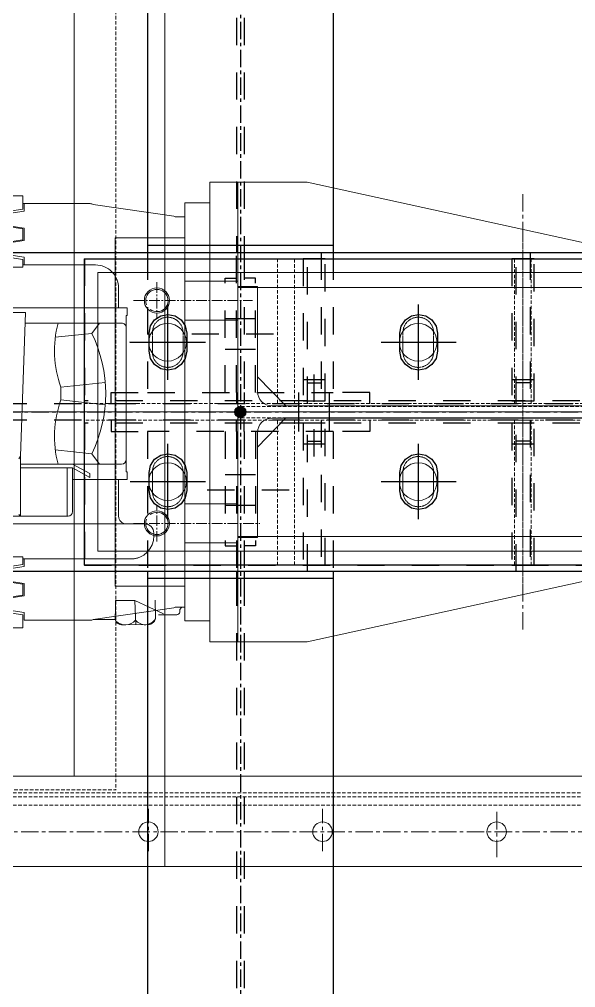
# Model space of a CAD drawing. Header units: inches. Extents: x 209270 to 234360, y -180214 to -150194.
# Drawn here: x 220153 to 220553, y -163477 to -162782 of the extents above; entities that cross this region are included whole.
import ezdxf

# ---------------------------------------------------------------- set-up
doc = ezdxf.new("R2010")
doc.units = ezdxf.units.IN
doc.header["$LTSCALE"] = 10
doc.header["$MEASUREMENT"] = 0
for name, pattern in [('CENTER', [2, 1.25, -0.25, 0.25, -0.25]), ('CENTER2', [1.125, 0.75, -0.125, 0.125, -0.125]), ('DXK_LINE_DOT2', [3.9198, 1.9599, -1.9599]), ('HIDDEN', [0.375, 0.25, -0.125])]:
    doc.linetypes.add(name, pattern=pattern)
for name, color, linetype in [('$AUDIT_BAD_LAYER1', 7, 'Continuous'), ('_STR_0', 7, 'Continuous'), ('_STR_1', 7, 'Continuous'), ('_STR_2', 7, 'Continuous'), ('_STR_4', 7, 'Continuous')]:
    doc.layers.add(name, color=color, linetype=linetype)
for name, color, linetype, lineweight in [('All Bought', 110, 'Continuous', 9), ('CEN', 1, 'CENTER', 9), ('CENETR LINE', 1, 'CENTER2', 9), ('DIM', 42, 'Continuous', 13), ('HIDDDEN', 3, 'HIDDEN', 9), ('HIDDEN', 3, 'HIDDEN', 9), ('MAIN OBJECT', 2, 'Continuous', 18), ('OBJECT', 2, 'Continuous', 18), ('plumer block', 3, 'Continuous', 5), ('STR25', 30, 'Continuous', 5), ('STRUC-25HD', 3, 'HIDDEN', 5)]:
    doc.layers.add(name, color=color, linetype=linetype, lineweight=lineweight)

# ---------------------------------------------------------------- blocks, each defined once
blk = doc.blocks.new('A$C7d42b53c')
at = {"layer": 'All Bought'}
for p, q in [((-155, 116.35), (-155, 403.65)), ((155, 116.35), (155, 403.65)), ((-103.85, 116.35), (-103.85, 140)), ((-80.3, 42), (-80.3, 140)), ((-74.8, 83.8), (-74.8, 140)), ((-74.8, 83.8), (-74.8, 140)), ((71.44, 114.23), (71.5, 140)), ((71.44, 114.23), (71.5, 140)), ((74.8, 140), (74.8, 47.5)), ((103.85, 116.35), (103.85, 140)), ((-143.85, 127.35), (-145.5, 116.35)), ((-144, 115.25), (-142.35, 126.25)), ((-133.55, 126.25), (-131.9, 115.25)), ((-131.5, 116.35), (-133.15, 127.35)), ((-121.85, 127.35), (-123.5, 116.35)), ((-123.1, 115.25), (-121.45, 126.25)), ((-112.65, 126.25), (-111, 115.25)), ((-109.5, 116.35), (-111.15, 127.35)), ((109.5, 116.35), (111.15, 127.35)), ((111, 115.25), (112.65, 126.25)), ((121.45, 126.25), (123.1, 115.25)), ((121.85, 127.35), (123.5, 116.35)), ((131.5, 116.35), (133.15, 127.35)), ((131.9, 115.25), (133.55, 126.25)), ((142.35, 126.25), (144, 115.25)), ((143.85, 127.35), (145.5, 116.35)), ((-74.8, 118), (-73.53, 119.1)), ((-31.79, 118), (-33.66, 119.1)), ((-31.79, 118), (-33.66, 119.1)), ((-145.5, 116.35), (-155, 116.35)), ((-149.5, 67.95), (-149.5, 115.25)), ((-149.5, 115.25), (-144, 115.25)), ((-131.9, 115.25), (-123.1, 115.25)), ((-123.5, 116.35), (-131.5, 116.35)), ((-111, 115.25), (-105.5, 115.25)), ((-103.85, 116.35), (-109.5, 116.35)), ((-105.5, 116.35), (-105.5, 38.7)), ((-31.79, 118), (-74.8, 118)), ((-74.8, 118), (-72.86, 118)), ((-40.15, 80.5), (-40.15, 118)), ((-37.4, 45.3), (-37.4, 118)), ((71.44, 114.23), (-31.79, 118)), ((71.44, 114.23), (-31.79, 118)), ((63.8, 45.3), (63.8, 114.51)), ((103.85, 116.35), (109.5, 116.35)), ((105.5, 64), (105.5, 116.35)), ((105.5, 115.25), (111, 115.25)), ((123.1, 115.25), (131.9, 115.25)), ((123.5, 116.35), (131.5, 116.35)), ((144, 115.25), (149.5, 115.25)), ((145.5, 116.35), (155, 116.35)), ((149.5, 116.35), (149.5, 67.95)), ((-30, 66.74), (-27.21, 92.96)), ((56.4, 66.74), (53.61, 92.96)), ((-40.15, 84.35), (-74.8, 84.35)), ((5.22, 57.06), (8.6, 88.88)), ((17.8, 88.88), (8.6, 88.88)), ((21.18, 57.06), (17.8, 88.88)), ((-40.15, 80.5), (-71.5, 80.5)), ((-48.4, 80.5), (-48.4, 47.5)), ((-40.15, 80.5), (-47.02, 68.12)), ((-37.4, 80.5), (-44.27, 68.12)), ((-140.5, 7.89), (-149, 65.66)), ((-149, 65.66), (-149, 49.81)), ((-44.27, 68.12), (-47.02, 68.12)), ((-37.4, 61.25), (-30, 66.74)), ((63.8, 61.25), (56.4, 66.74)), ((149, 65.66), (140.5, 7.89)), ((-141.7, 49.76), (-147.48, 49.91)), ((-152.77, 44.38), (-152.64, 26.4)), ((-80.3, 28.8), (-80.3, 42)), ((-74.8, 47.5), (-48.4, 47.5)), ((-48.4, 47.5), (-48.4, 41.45)), ((-42.9, 41.45), (-42.9, 42)), ((-42.9, 42), (69.3, 42)), ((60.5, 42), (-34.1, 42)), ((69.3, 42), (69.3, 41.45)), ((74.8, 41.45), (74.8, 47.5)), ((74.8, 47.5), (89, 47.5)), ((-135.31, 35.83), (-152.7, 35.22)), ((-135.31, 35.83), (-144.97, 15.28)), ((-48.4, 41.45), (-42.9, 41.45)), ((69.3, 41.45), (74.8, 41.45)), ((-135.07, 21.27), (-146.93, 20.94)), ((-89, 22.2), (-86.9, 22.2)), ((-140, 0), (-140, 5.6)), ((140, 0), (-140, 0)), ((140, 5.6), (140, 0))]:
    blk.add_line(p, q, dxfattribs=at)
at = {"layer": 'All Bought', "ltscale": 50}
for p, q in [((-141.7, 49.76), (-135.31, 49.76)), ((-135.31, 49.76), (-135.31, 35.83))]:
    blk.add_line(p, q, dxfattribs=at)
at = {"layer": 'All Bought'}
for centre, radius, start, end in [((-17.65, 17.74), 75.82, 69.74705, 105.09929), ((44.05, 17.74), 75.82, 74.90071, 110.25295), ((-71.5, 83.8), 3.3, 180, 270), ((-144, 67.95), 5.5, 180, 204.64166), ((13.2, 154.96), 98.23, 243.91337, 296.08663), ((89, 64), 16.5, 270, 0), ((144, 67.95), 5.5, 335.35834, 0), ((-147.9, 45.02), 4.91, 85.14907, 187.46608), ((-143.1, 42.69), 9.68, 135.68502, 229.3917), ((-74.8, 42), 5.5, 90, 180), ((-34.1, 45.3), 3.3, 180, 270), ((-34.1, 45.3), 3.3, 180, 270), ((60.5, 45.3), 3.3, 270, 0), ((-143.95, 28.54), 8.71, 128.64423, 238.49275), ((-89, 38.7), 16.5, 180, 270), ((-86.9, 28.8), 6.6, 270, 0), ((-147.14, 26.44), 5.5, 180.41366, 272.20148), ((-145.5, 5.6), 5.5, 0, 24.64166), ((145.5, 5.6), 5.5, 155.35834, 180), ((-143.3, 5.61), 2.2, 180, 260.40593), ((-142.78, 0.79), 2.79, 6.37366, 108.57002)]:
    blk.add_arc(centre, radius, start, end, dxfattribs=at)
for points, knots in [([(-104.49, 33.02), (-104.6, 33.33), (-104.71, 33.65), (-104.94, 34.43), (-105.06, 34.9), (-105.22, 35.69), (-105.27, 35.99), (-105.34, 36.44), (-105.36, 36.58), (-105.38, 36.79), (-105.39, 36.86), (-105.41, 37), (-105.41, 37.06), (-105.43, 37.2), (-105.44, 37.28), (-105.45, 37.48), (-105.46, 37.61), (-105.49, 38.08), (-105.5, 38.4), (-105.5, 38.72)], [-0.6807062, -0.6807062, -0.6807062, -0.6807062, -0.5764375, -0.5764375, -0.439189, -0.439189, -0.3543908, -0.3543908, -0.3166647, -0.3166647, -0.2959985, -0.2959985, -0.2786915, -0.2786915, -0.2582719, -0.2582719, -0.2216449, -0.2216449, -0.1292037, -0.1292037, -0.1292037, -0.1292037]), ([(-145.5, 5.61), (-145.5, 5.61), (-145.5, 5.73), (-145.5, 6.29), (-145.5, 6.8), (-145.5, 8.85), (-145.5, 10.99), (-145.5, 15.2), (-145.5, 16.92), (-145.5, 18.79)], [13.151276, 13.151276, 13.151276, 13.151276, 13.584275, 13.584275, 14.127648, 14.127648, 15.21439, 15.21439, 15.830404, 15.830404, 15.830404, 15.830404])]:
    blk.add_open_spline(points, degree=3, knots=knots, dxfattribs=at)
at = {"layer": 'CENETR LINE', "ltscale": 24.192183}
blk.add_line((0, 510.5), (0, -0.31), dxfattribs=at)
blk = doc.blocks.new('A$Caf28373f')
for centre in [(-80, 20, -5460), (79.98, 20, -4112.11)]:
    blk.add_circle(centre, 9)
for centre, start, end in [((-80, 20, -5460), 66.99271, 37.42559), ((79.98, 20, -4112.11), 142.57441, 113.00729)]:
    blk.add_arc(centre, 8, start, end)
at = {"layer": 'CENETR LINE'}
for p, q in [((0, -45.46, 83400.99), (0, 59.12)), ((-80, 36.74, -5460), (-80, -53.84, 77940.99)), ((79.98, 36.74, -4112.11), (79.98, -48.75, 79288.87)), ((-93.07, 20, 57196822.12), (-66.94, 20, -57207742.12)), ((93.05, 20, 57198170.01), (66.92, 20, -57206394.23))]:
    blk.add_line(p, q, dxfattribs=at)
at = {"layer": 'MAIN OBJECT'}
for points in [[(-125, 50), (124.98, 50), (124.98, 0), (-125, 0)], [(-150, -18), (-150, 0), (149.98, 0), (149.98, -18)], [(-165, -38), (-165, -18), (164.98, -18), (164.98, -38)]]:
    blk.add_lwpolyline(points, close=True, dxfattribs=at)
at = {"layer": 'plumer block'}
for p, q in [((-94, 0, -5460), (-94, -38, -5460)), ((-66, 0, -5460), (-66, -38, -5460)), ((65.98, 0, -4112.11), (65.98, -38, -4112.11)), ((93.98, 0, -4112.11), (93.98, -38, -4112.11)), ((-94, -38, -5460), (-94, -38, -5460)), ((-66, -38, -5460), (-66, -38, -5460)), ((65.98, -38, -4112.11), (65.98, -38, -4112.11)), ((93.98, -38, -4112.11), (93.98, -38, -4112.11))]:
    blk.add_line(p, q, dxfattribs=at)
blk = doc.blocks.new('A$Cb99c24d6')
at = {"layer": 'OBJECT'}
for points in [[(0, 164.98), (50, 164.98), (395.1, 89.4), (395.1, 25.3), (374.31, 4.3), (34.5, 4.3), (14.3, 25.3), (14.3, 90), (0, 90)], [(0, -165), (50, -165), (395.1, -89.4), (395.1, -25.3), (374.31, -4.3), (34.5, -4.3), (14.3, -25.3), (14.3, -90), (0, -90)]]:
    blk.add_lwpolyline(points, close=True, dxfattribs=at)
at = {"layer": 'MAIN OBJECT', "rotation": 90}
blk.add_blockref('A$Caf28373f', (-38, 0), dxfattribs=at)
blk = doc.blocks.new('A$Ca8e9f297')
at = {"layer": 'CEN'}
for p, q in [((0, 134.41), (0, -134.41)), ((-255, 30), (-255, 70)), ((-75.08, 30), (-75.08, 70)), ((-281.12, 50), (-228.88, 50)), ((-101.2, 50), (-48.96, 50)), ((-351.62, 0), (351.62, 0)), ((-255, -70), (-255, -30)), ((-75.08, -70), (-75.08, -30)), ((-228.88, -50), (-281.12, -50)), ((-48.96, -50), (-101.2, -50))]:
    blk.add_line(p, q, dxfattribs=at)
at = {"layer": 'MAIN OBJECT', "ltscale": 0.2, "elevation": -5434512.11}
blk.add_lwpolyline([(-305, 100), (305, 100), (305, -100), (-305, -100)], close=True, dxfattribs=at)
at = {"layer": 'MAIN OBJECT', "elevation": 0}
blk.add_lwpolyline([(-180.2, -4.4, 0.414214), (-190.4, -14.6), (-190.4, -89.4), (-204.7, -89.4), (-204.7, 89.4), (-190.4, 89.4), (-190.4, 14.6, 0.414214), (-180.2, 4.4), (180.2, 4.4, 0.414214), (190.4, 14.6), (190.4, 89.4), (204.7, 89.4), (204.7, -89.4), (190.4, -89.4), (190.4, -14.6, 0.414214), (180.2, -4.4), (-180.2, -4.4)], format="xyb", dxfattribs=at)
at = {"layer": 'MAIN OBJECT'}
for centre in [(-255, 50, 513.62), (-75.08, 50, -5.75), (-255, -50, 513.62), (-75.08, -50, -5.75)]:
    blk.add_circle(centre, 13.5, dxfattribs=at)
blk = doc.blocks.new('A$Ca7c4800b')
at = {"layer": 'CEN'}
for p, q in [((0, 156.42), (0, -156.42)), ((-255, 23.88, 5434512.11), (-255, 76.12, 5434512.11)), ((-75, 23.88, 5434512.11), (-75, 76.12, 5434512.11)), ((-282.44, 50, 5434512.11), (-228.77, 50, 5434512.11)), ((-48.99, 50, 5434512.11), (-101.23, 50, 5434512.11)), ((-359.98, 0), (359.98, 0)), ((-255, -23.88, 5434512.11), (-255, -76.12, 5434512.11)), ((-75, -23.88, 5434512.11), (-75, -76.12, 5434512.11)), ((-228.77, -50, 5434512.11), (-282.44, -50, 5434512.11)), ((-101.23, -50, 5434512.11), (-48.99, -50, 5434512.11))]:
    blk.add_line(p, q, dxfattribs=at)
at = {"layer": 'HIDDEN', "ltscale": 0.2}
for points in [[(-243.94, 57, 1), (-265.94, 57), (-265.94, 43, 1), (-243.94, 43)], [(-86.06, 57, -1), (-64.06, 57), (-64.06, 43, -1), (-86.06, 43)], [(-243.94, -57, -1), (-265.94, -57), (-265.94, -43, -1), (-243.94, -43)], [(-86.06, -57, 1), (-64.06, -57), (-64.06, -43, 1), (-86.06, -43)]]:
    blk.add_lwpolyline(points, format="xyb", close=True, dxfattribs=at)
at = {"layer": 'STR25', "ltscale": 0.2}
blk.add_lwpolyline([(-315, 110), (315, 110), (315, -110), (-315, -110)], close=True, dxfattribs=at)
at = {"layer": 'STRUC-25HD'}
for points in [[(-164, 110), (-176, 110), (-176, 6), (-164, 6)], [(-6, 110), (6, 110), (6, 6), (-6, 6)], [(315, 6), (315, -6), (-315, -6), (-315, 6)], [(-164, -110), (-176, -110), (-176, -6), (-164, -6)], [(-6, -110), (6, -110), (6, -6), (-6, -6)]]:
    blk.add_lwpolyline(points, close=True, dxfattribs=at)
blk = doc.blocks.new('A$Ccd523e08')
at = {"layer": 'CEN'}
blk.add_line((-55.52, -1500, 4.74), (-2941.86, -1500, 4.74), dxfattribs=at)
at = {"layer": 'HIDDEN'}
for p, q in [((-2298, -1496.19, 4.74), (-298, -1496.19, 4.74)), ((-2298, -1504.29, 4.74), (-298, -1504.29, 4.74))]:
    blk.add_line(p, q, dxfattribs=at)
at = {"layer": 'MAIN OBJECT'}
for p, q in [((-2298, -1410.6, 4.74), (-298, -1410.6, 4.74)), ((-2298, -1589.4, 4.74), (-298, -1589.4, 4.74))]:
    blk.add_line(p, q, dxfattribs=at)
at = {"layer": 'All Bought', "xscale": -1, "rotation": 270}
blk.add_blockref('A$C7d42b53c', (-260, -1500, -0.76), dxfattribs=at)
at = {"layer": 'DIM', "xscale": -1}
for name, p in [('A$Cb99c24d6', (-298, -1500, 4.74)), ('A$Ca7c4800b', (-502.7, -1500, 4.74)), ('A$Ca8e9f297', (-502.7, -1500, 4.74))]:
    blk.add_blockref(name, p, dxfattribs=at)
blk = doc.blocks.new('A$Cdf87a385')
at = {"layer": 'CEN'}
for p, q in [((-1184, 1818.54), (-1184, 1783.77)), ((-1059, 1814.2), (-1059, 1783.92)), ((-934, 1814.2), (-934, 1783.92)), ((-62.55, 1800.24), (-1600.74, 1800.24))]:
    blk.add_line(p, q, dxfattribs=at)
at = {"layer": 'HIDDDEN'}
for p, q in [((-1619.29, 1781.24), (-165.63, 1781.24)), ((-1619.29, 1775.24), (-123.63, 1775.24)), ((-1619.29, 1772.24), (-153.89, 1772.24)), ((-158.88, 1770.24), (-910.95, 1770.24)), ((-910.71, -1770.24), (-910.7, 1770.24))]:
    blk.add_line(p, q, dxfattribs=at)
at = {"layer": 'MAIN OBJECT'}
for p, q in [((-117.63, 1825.24), (-1619.29, 1825.24)), ((-945.71, -1825.24), (-945.7, 1825.24)), ((-123.63, 1760.24), (-1619.29, 1760.24)), ((-880.71, -1760.24), (-880.7, 1760.24))]:
    blk.add_line(p, q, dxfattribs=at)
for centre in [(-1184, 1800.24), (-1059, 1800.24), (-934, 1800.24)]:
    blk.add_circle(centre, 7, dxfattribs=at)
blk = doc.blocks.new('Part-116860372-114981 - 114867')
at = {"layer": '_STR_1', "color": 6, "linetype": 'DXK_LINE_DOT2'}
for p, q in [((225371.86, -163057.74), (216821.84, -163057.74)), ((225371.86, -163069.64), (216821.84, -163069.64))]:
    blk.add_line(p, q, dxfattribs=at)
at = {"layer": '_STR_2', "color": 2, "linetype": 'Continuous'}
for p, q in [((216821.84, -162949.19), (223004.86, -162949.19)), ((225386.86, -163178.19), (216821.84, -163178.19))]:
    blk.add_line(p, q, dxfattribs=at)
at = {"layer": '_STR_4', "color": 4, "linetype": 'CENTER'}
blk.add_line((216821.84, -163063.69), (225511.86, -163063.69), dxfattribs=at)
blk = doc.blocks.new('Part-116860372-114984 - 114867')
at = {"layer": '_STR_4', "linetype": 'Continuous'}
blk.add_hatch(color=4, dxfattribs=at).paths.add_polyline_path([(220311.86, -163067.69, -1), (220311.86, -163059.69, -1)])
at = {"layer": '_STR_1', "color": 6, "linetype": 'DXK_LINE_DOT2'}
for p, q in [((220245.26, -160148.69), (220245.26, -162944.19)), ((220309.01, -160193.69), (220309.01, -162944.19)), ((220314.71, -160193.69), (220314.71, -162944.19)), ((220245.26, -162949.19), (220245.26, -163049.74)), ((220309.01, -163049.74), (220309.01, -162949.19)), ((220314.71, -162949.19), (220314.71, -163049.74)), ((220378.46, -162949.19), (220378.46, -163049.74)), ((220245.26, -163049.74), (220378.46, -163049.74))]:
    blk.add_line(p, q, dxfattribs=at)
at = {"layer": '_STR_2', "color": 2, "linetype": 'Continuous'}
for p, q in [((220245.26, -160188.69), (220245.26, -162949.19)), ((220378.46, -160188.69), (220378.46, -162949.19)), ((220378.46, -162944.19), (220245.26, -162944.19)), ((220309.01, -162944.19), (220309.01, -162949.19)), ((220314.71, -162944.19), (220314.71, -162949.19))]:
    blk.add_line(p, q, dxfattribs=at)
at = {"layer": '_STR_4', "color": 4, "linetype": 'CENTER'}
blk.add_line((220311.86, -160063.69), (220311.86, -163063.69), dxfattribs=at)
at = {"layer": '_STR_4', "color": 4, "linetype": 'Continuous'}
blk.add_circle((220311.86, -163063.69), 4, dxfattribs=at)
blk = doc.blocks.new('Part-116860372-114993 - 114867')
at = {"layer": '_STR_4', "linetype": 'Continuous'}
blk.add_hatch(color=4, dxfattribs=at).paths.add_polyline_path([(220311.86, -163067.69, -1), (220311.86, -163059.69, -1)])
at = {"layer": '_STR_1', "color": 6, "linetype": 'DXK_LINE_DOT2'}
for p, q in [((220245.26, -163077.64), (220245.26, -163178.19)), ((220378.46, -163077.64), (220245.26, -163077.64)), ((220309.01, -163077.64), (220309.01, -163178.19)), ((220314.71, -163077.64), (220314.71, -163178.19)), ((220378.46, -163077.64), (220378.46, -163183.19)), ((220309.01, -163183.19), (220309.01, -165163.69)), ((220314.71, -163183.19), (220314.71, -165163.69))]:
    blk.add_line(p, q, dxfattribs=at)
at = {"layer": '_STR_2', "color": 2, "linetype": 'Continuous'}
for p, q in [((220245.26, -163178.19), (220245.26, -165168.69)), ((220309.01, -163178.19), (220309.01, -163183.19)), ((220314.71, -163178.19), (220314.71, -163183.19)), ((220378.46, -163178.19), (220378.46, -165148.69)), ((220378.46, -163183.19), (220245.26, -163183.19))]:
    blk.add_line(p, q, dxfattribs=at)
at = {"layer": '_STR_4', "color": 4, "linetype": 'CENTER'}
blk.add_line((220311.86, -163063.69), (220311.86, -165263.69), dxfattribs=at)
at = {"layer": '_STR_4', "color": 4, "linetype": 'Continuous'}
blk.add_circle((220311.86, -163063.69), 4, dxfattribs=at)
blk = doc.blocks.new('Part-116860372-115257 - 114867')
at = {"layer": '_STR_1', "color": 6, "linetype": 'DXK_LINE_DOT2'}
for p, q in [((220322.71, -162967.74), (220314.71, -162967.74)), ((220322.71, -163049.74), (220322.71, -162967.74)), ((220314.71, -163049.74), (220314.71, -163057.74)), ((220404.71, -163049.74), (220378.46, -163049.74)), ((220404.71, -163057.74), (220404.71, -163049.74))]:
    blk.add_line(p, q, dxfattribs=at)
blk = doc.blocks.new('Part-116860372-115194 - 114867')
at = {"layer": '_STR_1', "color": 6, "linetype": 'DXK_LINE_DOT2'}
for p, q in [((220314.71, -163077.64), (220314.71, -163069.64)), ((220404.71, -163069.64), (220404.71, -163077.64)), ((220322.71, -163077.64), (220322.71, -163159.64)), ((220404.71, -163077.64), (220378.46, -163077.64)), ((220322.71, -163159.64), (220314.71, -163159.64))]:
    blk.add_line(p, q, dxfattribs=at)
blk = doc.blocks.new('Part-116860372-115195 - 114867')
at = {"layer": '_STR_1', "color": 6, "linetype": 'DXK_LINE_DOT2'}
for p, q in [((220219.01, -163069.64), (220219.01, -163077.64)), ((220309.01, -163077.64), (220309.01, -163069.64)), ((220219.01, -163077.64), (220245.26, -163077.64)), ((220301.01, -163077.64), (220301.01, -163159.64)), ((220301.01, -163159.64), (220309.01, -163159.64))]:
    blk.add_line(p, q, dxfattribs=at)
blk = doc.blocks.new('Bolt-116860372-115196 - 114867')
at = {"layer": '_STR_1', "color": 1, "linetype": 'DXK_LINE_DOT2'}
for p, q in [((220301.01, -163108.64), (220309.01, -163108.64)), ((220309.01, -163108.64), (220314.71, -163108.64)), ((220314.71, -163108.64), (220322.71, -163108.64)), ((220288.01, -163119.64), (220356.01, -163119.64)), ((220301.01, -163130.64), (220309.01, -163130.64)), ((220309.01, -163130.64), (220314.71, -163130.64)), ((220314.71, -163130.64), (220322.71, -163130.64))]:
    blk.add_line(p, q, dxfattribs=at)
blk = doc.blocks.new('Part-116860372-150326 - 114867')
at = {"layer": '_STR_1', "color": 6, "linetype": 'DXK_LINE_DOT2'}
for p, q in [((220509.98, -163057.74), (220509.98, -162949.19)), ((220509.98, -162949.19), (220519.98, -162949.19)), ((220519.98, -162949.19), (220519.98, -163057.74)), ((220519.98, -163042.74), (220509.98, -163042.74))]:
    blk.add_line(p, q, dxfattribs=at)
blk = doc.blocks.new('Part-116860372-115256 - 114867')
at = {"layer": '_STR_1', "color": 6, "linetype": 'DXK_LINE_DOT2'}
for p, q in [((220301.01, -163049.74), (220301.01, -162967.74)), ((220301.01, -162967.74), (220309.01, -162967.74)), ((220219.01, -163057.74), (220219.01, -163049.74)), ((220219.01, -163049.74), (220245.26, -163049.74)), ((220309.01, -163049.74), (220309.01, -163057.74))]:
    blk.add_line(p, q, dxfattribs=at)
blk = doc.blocks.new('Bolt-116860372-115258 - 114867')
at = {"layer": '_STR_1', "color": 1, "linetype": 'DXK_LINE_DOT2'}
for p, q in [((220309.01, -162996.74), (220301.01, -162996.74)), ((220314.71, -162996.74), (220309.01, -162996.74)), ((220322.71, -162996.74), (220314.71, -162996.74)), ((220335.71, -163007.74), (220267.71, -163007.74)), ((220309.01, -163018.74), (220301.01, -163018.74)), ((220314.71, -163018.74), (220309.01, -163018.74)), ((220322.71, -163018.74), (220314.71, -163018.74))]:
    blk.add_line(p, q, dxfattribs=at)
blk = doc.blocks.new('Bolt-116860372-115279 - 114867')
at = {"layer": '_STR_1', "color": 1, "linetype": 'DXK_LINE_DOT2'}
for p, q in [((220364.71, -163036.74), (220364.71, -163109.74)), ((220353.71, -163049.74), (220353.71, -163057.74)), ((220375.71, -163049.74), (220375.71, -163057.74)), ((220353.71, -163057.74), (220353.71, -163069.64)), ((220375.71, -163057.74), (220375.71, -163069.64)), ((220353.71, -163069.64), (220353.71, -163077.64)), ((220375.71, -163069.64), (220375.71, -163077.64))]:
    blk.add_line(p, q, dxfattribs=at)
blk = doc.blocks.new('Part-116860372-116510 - 114867')
at = {"layer": '_STR_1', "color": 6, "linetype": 'DXK_LINE_DOT2'}
for p, q in [((220522.86, -163071.69), (220506.86, -163071.69)), ((220506.86, -163071.69), (220506.86, -163173.69)), ((220522.86, -163173.69), (220522.86, -163071.69)), ((220522.86, -163086.69), (220506.86, -163086.69)), ((220506.86, -163173.69), (220522.86, -163173.69))]:
    blk.add_line(p, q, dxfattribs=at)
blk = doc.blocks.new('Part-116860372-116508 - 114867')
at = {"layer": '_STR_1', "color": 6, "linetype": 'DXK_LINE_DOT2'}
for p, q in [((220372.86, -163071.69), (220356.86, -163071.69)), ((220356.86, -163071.69), (220356.86, -163173.69)), ((220372.86, -163173.69), (220372.86, -163071.69)), ((220372.86, -163086.69), (220356.86, -163086.69)), ((220356.86, -163173.69), (220372.86, -163173.69))]:
    blk.add_line(p, q, dxfattribs=at)
blk = doc.blocks.new('Part-116860372-150328 - 114867')
at = {"layer": '_STR_1', "color": 6, "linetype": 'DXK_LINE_DOT2'}
for p, q in [((220359.98, -163057.74), (220359.98, -162949.19)), ((220359.98, -162949.19), (220369.98, -162949.19)), ((220369.98, -162949.19), (220369.98, -163057.74)), ((220359.98, -163042.74), (220369.98, -163042.74))]:
    blk.add_line(p, q, dxfattribs=at)
blk = doc.blocks.new('Part-116860372-116505 - 114867')
at = {"layer": '_STR_2', "color": 2, "linetype": 'Continuous'}
for p, q in [((220199.86, -163173.68), (220199.86, -162953.68)), ((220199.86, -162953.68), (220829.86, -162953.69)), ((220829.86, -163173.69), (220199.86, -163173.68))]:
    blk.add_line(p, q, dxfattribs=at)
blk = doc.blocks.new('Part-116860372-116509 - 114867')
at = {"layer": '_STR_1', "color": 6, "linetype": 'DXK_LINE_DOT2'}
for p, q in [((220506.86, -162953.69), (220506.86, -163055.69)), ((220522.86, -162953.69), (220506.86, -162953.69)), ((220522.86, -163055.69), (220522.86, -162953.69)), ((220522.86, -163040.69), (220506.86, -163040.69)), ((220506.86, -163055.69), (220522.86, -163055.69))]:
    blk.add_line(p, q, dxfattribs=at)
blk = doc.blocks.new('Part-116860372-150327 - 114867')
at = {"layer": '_STR_1', "color": 6, "linetype": 'DXK_LINE_DOT2'}
for p, q in [((220359.98, -163178.19), (220359.98, -163069.64)), ((220369.98, -163069.64), (220369.98, -163178.19)), ((220359.98, -163084.64), (220369.98, -163084.64)), ((220369.98, -163178.19), (220359.98, -163178.19))]:
    blk.add_line(p, q, dxfattribs=at)
blk = doc.blocks.new('Part-116860372-116504 - 114867')
at = {"layer": '_STR_1', "color": 6, "linetype": 'DXK_LINE_DOT2'}
for p, q in [((220829.86, -163055.68), (220199.86, -163055.69)), ((220199.86, -163071.69), (220199.86, -163055.69)), ((220829.86, -163071.68), (220199.86, -163071.69))]:
    blk.add_line(p, q, dxfattribs=at)
blk = doc.blocks.new('Part-116860372-116506 - 114867')
at = {"layer": '_STR_1', "color": 6, "linetype": 'DXK_LINE_DOT2'}
for p, q in [((220356.86, -162953.69), (220356.86, -163055.69)), ((220372.86, -162953.69), (220356.86, -162953.69)), ((220372.86, -163055.69), (220372.86, -162953.69)), ((220372.86, -163040.69), (220356.86, -163040.69)), ((220356.86, -163055.69), (220372.86, -163055.69))]:
    blk.add_line(p, q, dxfattribs=at)
blk = doc.blocks.new('Part-116860372-116507 - 114867')
at = {"layer": '_STR_1', "color": 6, "linetype": 'DXK_LINE_DOT2'}
for p, q in [((220199.86, -162953.68), (220199.86, -163173.68)), ((220199.86, -162953.68), (220829.86, -162953.69)), ((220199.86, -163173.68), (220829.86, -163173.69))]:
    blk.add_line(p, q, dxfattribs=at)
blk = doc.blocks.new('Bolt-116860372-116513 - 114867')
at = {"layer": '_STR_2', "color": 1, "linetype": 'Continuous'}
for p, q in [((220259.86, -163040.66), (220259.86, -162986.66)), ((220439.86, -163040.67), (220439.86, -162986.67)), ((220247.39, -163001.99), (220250.31, -162997.61)), ((220250.31, -162997.61), (220254.69, -162994.68)), ((220254.69, -162994.68), (220259.86, -162993.66)), ((220259.86, -162993.66), (220259.86, -162993.66)), ((220259.86, -162993.66), (220265.03, -162994.68)), ((220265.03, -162994.68), (220269.41, -162997.61)), ((220269.41, -162997.61), (220272.33, -163001.99)), ((220427.39, -163002), (220430.31, -162997.62)), ((220430.31, -162997.62), (220434.69, -162994.7)), ((220434.69, -162994.7), (220439.86, -162993.67)), ((220439.86, -162993.67), (220439.86, -162993.67)), ((220439.86, -162993.67), (220445.03, -162994.7)), ((220445.03, -162994.7), (220449.41, -162997.62)), ((220449.41, -162997.62), (220452.33, -163002)), ((220246.36, -163007.16), (220247.39, -163001.99)), ((220272.33, -163001.99), (220273.36, -163007.16)), ((220426.36, -163007.17), (220427.39, -163002)), ((220452.33, -163002), (220453.36, -163007.17)), ((220246.36, -163020.16), (220246.36, -163007.16)), ((220273.36, -163007.16), (220273.36, -163020.16)), ((220426.36, -163020.17), (220426.36, -163007.17)), ((220453.36, -163007.17), (220453.36, -163020.17)), ((220232.86, -163013.65), (220286.86, -163013.66)), ((220412.86, -163013.67), (220466.86, -163013.67)), ((220247.39, -163025.32), (220246.36, -163020.16)), ((220250.31, -163029.7), (220247.39, -163025.32)), ((220272.33, -163025.32), (220269.4, -163029.7)), ((220273.36, -163020.16), (220272.33, -163025.32)), ((220427.39, -163025.33), (220426.36, -163020.17)), ((220430.31, -163029.71), (220427.39, -163025.33)), ((220452.33, -163025.34), (220449.4, -163029.72)), ((220453.36, -163020.17), (220452.33, -163025.34)), ((220254.69, -163032.63), (220250.31, -163029.7)), ((220269.4, -163029.7), (220265.02, -163032.63)), ((220434.69, -163032.64), (220430.31, -163029.71)), ((220449.4, -163029.72), (220445.02, -163032.64)), ((220259.86, -163033.66), (220254.69, -163032.63)), ((220265.02, -163032.63), (220259.86, -163033.66)), ((220259.86, -163033.66), (220259.86, -163033.66)), ((220439.86, -163033.67), (220434.69, -163032.64)), ((220445.02, -163032.64), (220439.86, -163033.67)), ((220439.86, -163033.67), (220439.86, -163033.67)), ((220259.85, -163140.66), (220259.85, -163086.66)), ((220439.85, -163140.67), (220439.85, -163086.67)), ((220250.31, -163097.61), (220254.69, -163094.68)), ((220254.69, -163094.68), (220259.85, -163093.66)), ((220259.85, -163093.66), (220259.85, -163093.66)), ((220259.85, -163093.66), (220265.02, -163094.68)), ((220265.02, -163094.68), (220269.4, -163097.61)), ((220430.31, -163097.62), (220434.69, -163094.7)), ((220434.69, -163094.7), (220439.85, -163093.67)), ((220439.85, -163093.67), (220439.85, -163093.67)), ((220439.85, -163093.67), (220445.02, -163094.7)), ((220445.02, -163094.7), (220449.4, -163097.62)), ((220247.38, -163101.99), (220250.31, -163097.61)), ((220269.4, -163097.61), (220272.33, -163101.99)), ((220427.38, -163102), (220430.31, -163097.62)), ((220449.4, -163097.62), (220452.33, -163102)), ((220246.35, -163107.16), (220247.38, -163101.99)), ((220246.35, -163120.16), (220246.35, -163107.16)), ((220272.33, -163101.99), (220273.35, -163107.16)), ((220273.35, -163107.16), (220273.35, -163120.16)), ((220426.35, -163107.17), (220427.38, -163102)), ((220426.35, -163120.17), (220426.35, -163107.17)), ((220452.33, -163102), (220453.35, -163107.17)), ((220453.35, -163107.17), (220453.35, -163120.17)), ((220232.85, -163113.65), (220286.85, -163113.66)), ((220412.85, -163113.67), (220466.85, -163113.67)), ((220247.38, -163125.32), (220246.35, -163120.16)), ((220273.35, -163120.16), (220272.32, -163125.32)), ((220427.38, -163125.33), (220426.35, -163120.17)), ((220453.35, -163120.17), (220452.32, -163125.34)), ((220250.31, -163129.7), (220247.38, -163125.32)), ((220272.32, -163125.32), (220269.4, -163129.7)), ((220430.31, -163129.71), (220427.38, -163125.33)), ((220452.32, -163125.34), (220449.4, -163129.72)), ((220254.68, -163132.63), (220250.31, -163129.7)), ((220259.85, -163133.66), (220254.68, -163132.63)), ((220265.02, -163132.63), (220259.85, -163133.66)), ((220259.85, -163133.66), (220259.85, -163133.66)), ((220269.4, -163129.7), (220265.02, -163132.63)), ((220434.68, -163132.64), (220430.31, -163129.71)), ((220439.85, -163133.67), (220434.68, -163132.64)), ((220445.02, -163132.64), (220439.85, -163133.67)), ((220439.85, -163133.67), (220439.85, -163133.67)), ((220449.4, -163129.72), (220445.02, -163132.64))]:
    blk.add_line(p, q, dxfattribs=at)
blk = doc.blocks.new('Part-116860372-150325 - 114867')
at = {"layer": '_STR_1', "color": 6, "linetype": 'DXK_LINE_DOT2'}
for p, q in [((220509.98, -163178.19), (220509.98, -163069.64)), ((220519.98, -163069.64), (220519.98, -163178.19)), ((220519.98, -163084.64), (220509.98, -163084.64)), ((220519.98, -163178.19), (220509.98, -163178.19))]:
    blk.add_line(p, q, dxfattribs=at)

msp = doc.modelspace()

# ---------------------------------------------------------------- block references
at = {"layer": '$AUDIT_BAD_LAYER1', "color": 1, "rotation": 180.0000473434895}
msp.add_blockref('A$Cdf87a385', (219311.87, -161564.7, 0.76), dxfattribs=at)
at = {"layer": '_STR_0', "zscale": 0.8}
for name in ['Part-116860372-114984 - 114867', 'Part-116860372-114981 - 114867', 'Part-116860372-116505 - 114867', 'Part-116860372-116507 - 114867', 'Part-116860372-116506 - 114867', 'Part-116860372-150328 - 114867', 'Part-116860372-116509 - 114867', 'Part-116860372-150326 - 114867', 'Part-116860372-115256 - 114867', 'Part-116860372-115257 - 114867', 'Bolt-116860372-116513 - 114867', 'Bolt-116860372-115258 - 114867', 'Bolt-116860372-115279 - 114867', 'Part-116860372-116504 - 114867', 'Part-116860372-114993 - 114867', 'Part-116860372-115195 - 114867', 'Part-116860372-115194 - 114867', 'Part-116860372-116508 - 114867', 'Part-116860372-150327 - 114867', 'Part-116860372-116510 - 114867', 'Part-116860372-150325 - 114867', 'Bolt-116860372-115196 - 114867']:
    msp.add_blockref(name, (0, 0), dxfattribs=at)
at = {"layer": 'DIM', "xscale": -1}
msp.add_blockref('A$Ccd523e08', (220011.94, -161563.69, 0.76), dxfattribs=at)

doc.saveas('drawing.dxf')
